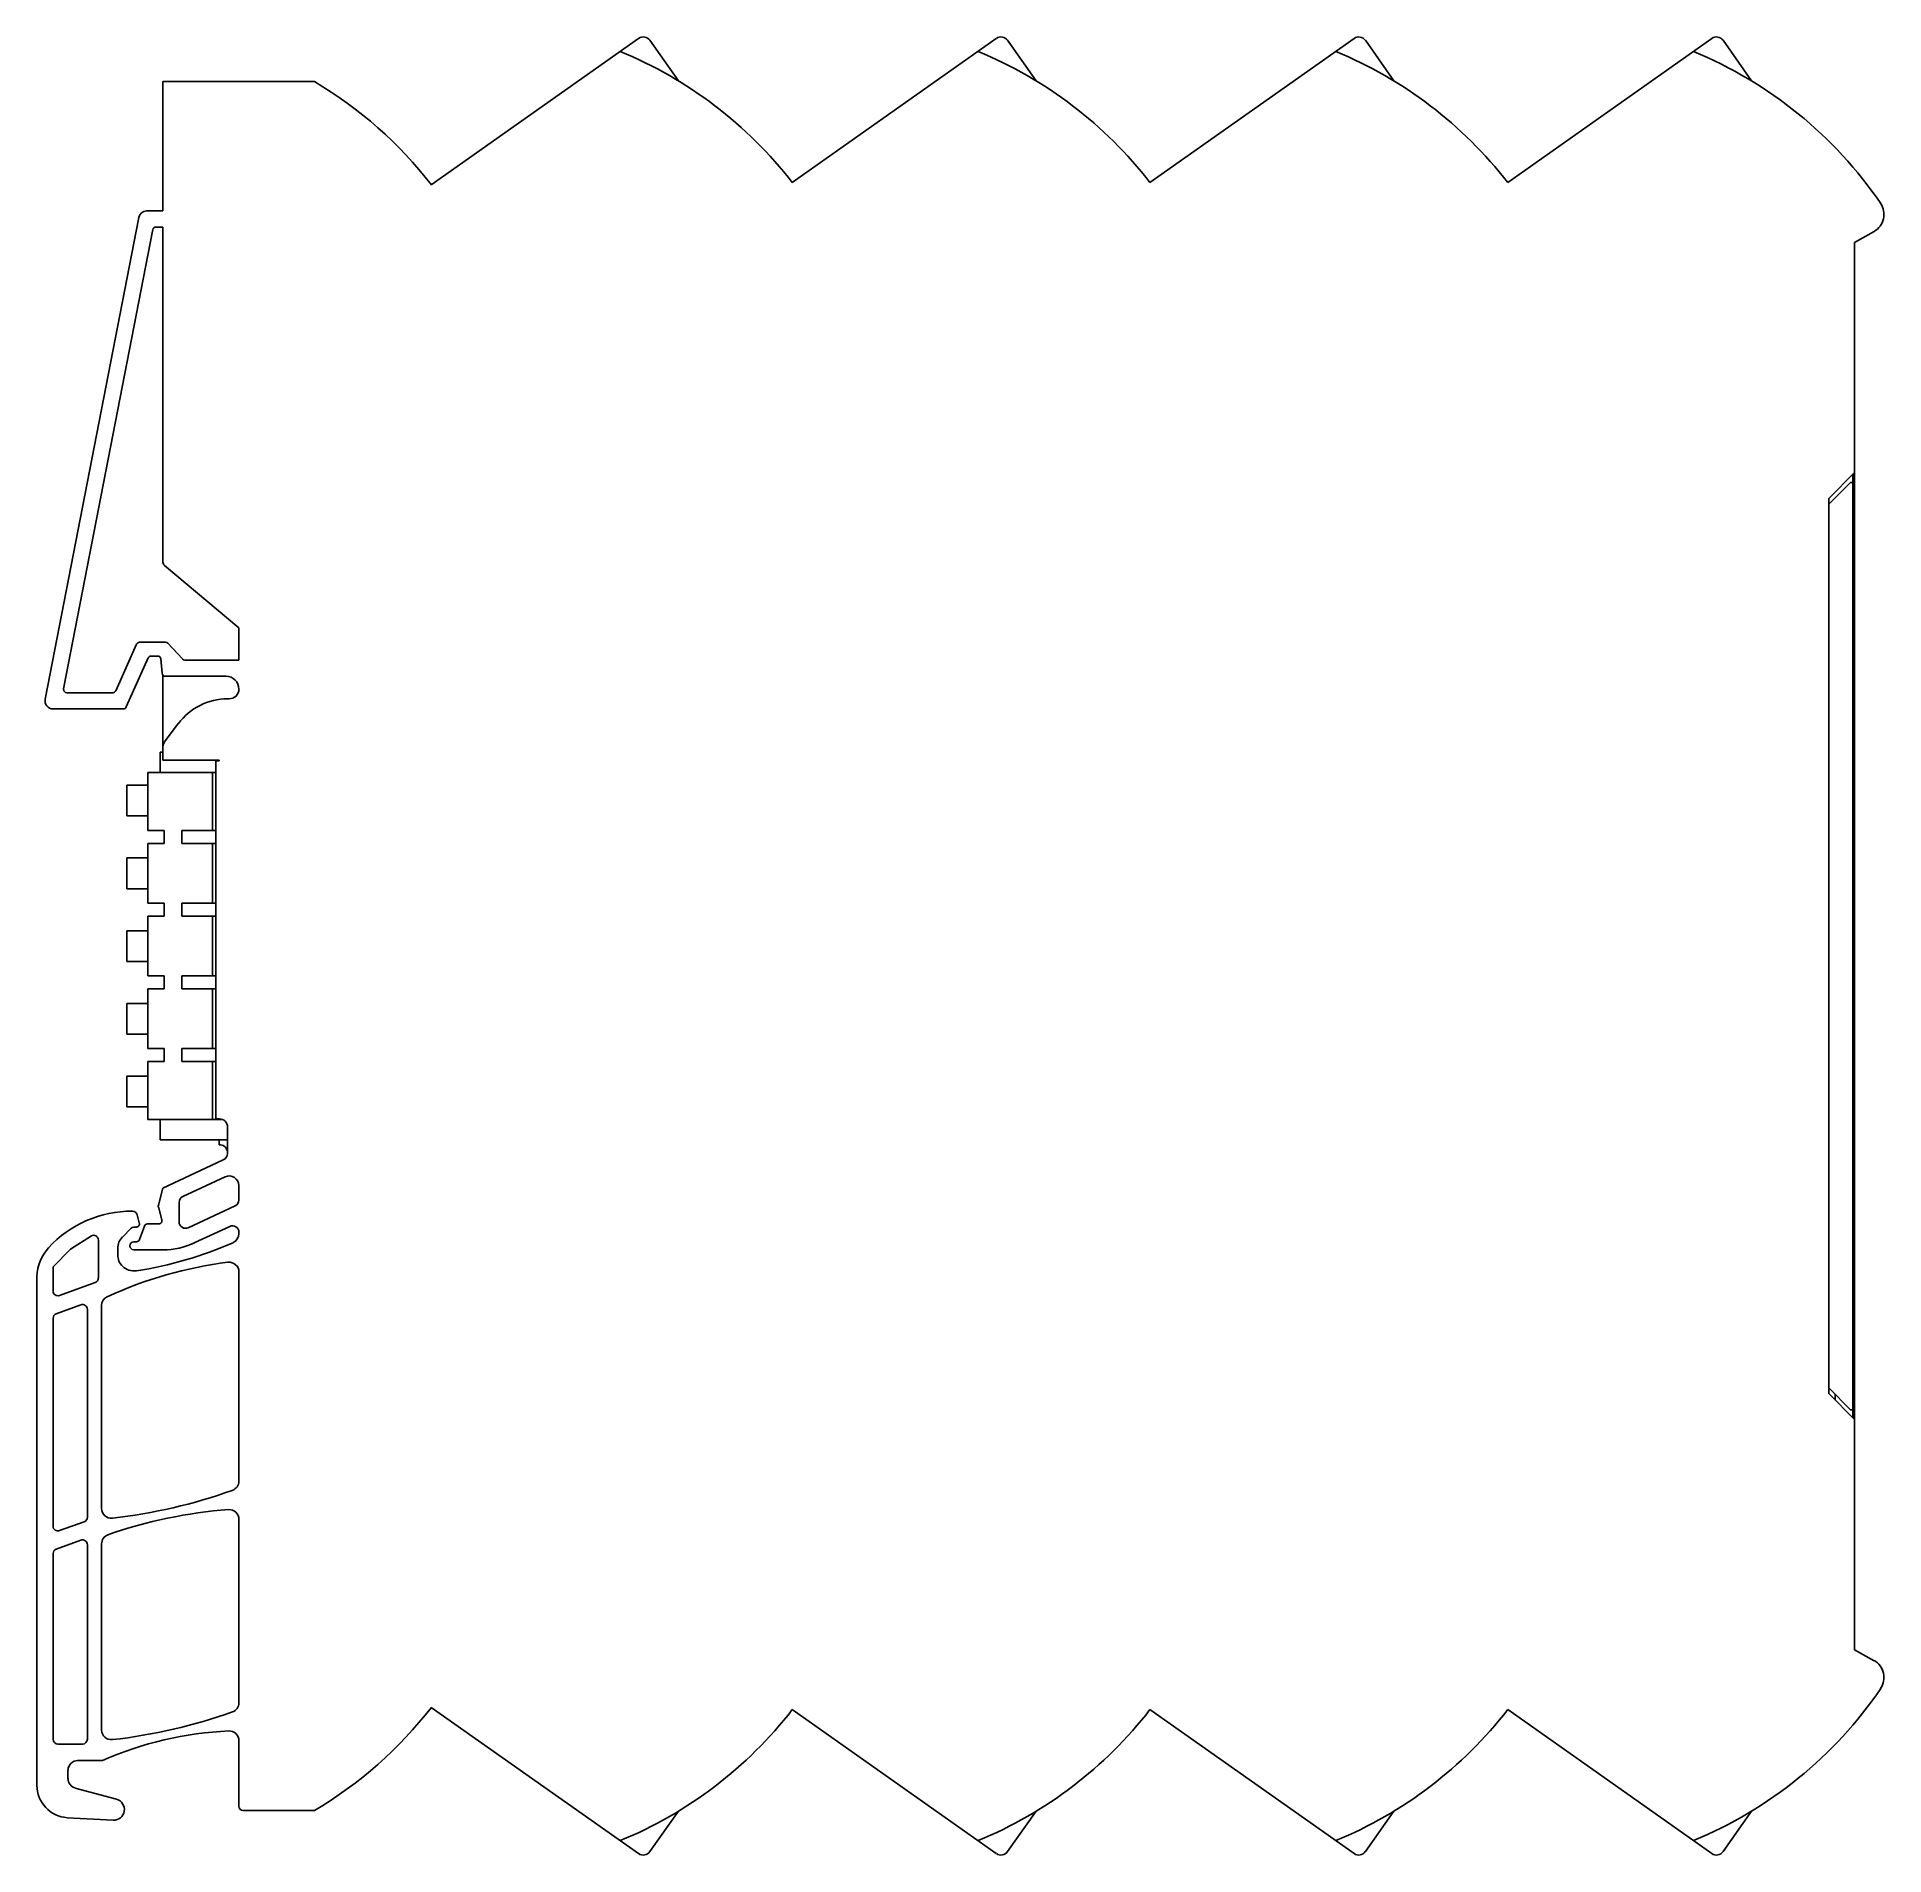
# Model space of a CAD drawing. Header units: millimetres. Extents: x 0 to 114, y 0 to 113.
import ezdxf

# ---------------------------------------------------------------- set-up
doc = ezdxf.new("R2010")
doc.units = ezdxf.units.MM

msp = doc.modelspace()

# ---------------------------------------------------------------- linework, layer by layer
at = {"color": 7, "linetype": 'Continuous', "lineweight": 25}
for p, q in [((24.41, 103.38), (37.24, 112.44)), ((37.94, 112.32), (39.71, 109.81)), ((46.75, 103.52), (59.38, 112.44)), ((60.08, 112.32), (61.85, 109.81)), ((68.89, 103.52), (81.52, 112.44)), ((82.22, 112.32), (83.99, 109.81)), ((91.03, 103.52), (103.66, 112.44)), ((104.36, 112.32), (106.13, 109.81)), ((7.8, 101.76), (7.8, 109.76)), ((17.17, 109.76), (7.8, 109.76)), ((7.8, 101.76), (6.79, 101.76)), ((0.51, 71.54), (6.3, 101.36)), ((7.37, 100.76), (7.8, 100.76)), ((7.8, 80.01), (7.8, 100.76)), ((7.17, 100.6), (1.65, 72.18)), ((112.5, 99.81), (113.71, 100.49)), ((112.5, 12.71), (112.5, 99.81)), ((110.9, 83.96), (112.5, 85.56)), ((110.9, 83.61), (112.25, 84.96)), ((112.5, 84.96), (112.25, 84.96)), ((112.4, 85.46), (112.4, 27.06)), ((110.9, 28.56), (110.9, 83.96)), ((12.5, 75.95), (7.89, 79.82)), ((12.5, 73.96), (12.5, 75.95)), ((6.17, 74.94), (4.89, 72.06)), ((7.95, 75.06), (6.35, 75.06)), ((9, 74.03), (8.1, 75)), ((5.53, 71.06), (6.88, 74.09)), ((7.07, 74.21), (7.47, 74.21)), ((7.67, 74.03), (7.75, 73.15)), ((9.15, 73.96), (12.5, 73.96)), ((7.8, 67.76), (7.8, 73.03)), ((7.95, 72.96), (11.7, 72.96)), ((1, 70.94), (5.35, 70.94)), ((4.7, 71.94), (1.85, 71.94)), ((11.9, 71.56), (11.8, 71.56)), ((8.75, 70.03), (7.9, 68.89)), ((7.8, 68.26), (7.62, 68.26)), ((7.62, 68.26), (7.62, 67.01)), ((7.8, 67.76), (11.27, 67.76)), ((11.07, 67.72), (11.07, 45.56)), ((11.27, 67.72), (11.07, 67.72)), ((11.27, 67.72), (11.27, 67.76)), ((6.87, 63.41), (6.87, 67.01)), ((11.07, 67.01), (6.87, 67.01)), ((10.87, 63.41), (10.87, 67.01)), ((5.57, 66.21), (5.57, 64.31)), ((6.87, 66.21), (5.57, 66.21)), ((6.87, 64.31), (5.57, 64.31)), ((6.87, 63.41), (7.87, 63.41)), ((7.87, 63.41), (7.87, 62.61)), ((8.97, 63.41), (11.07, 63.41)), ((8.97, 62.61), (8.97, 63.41)), ((6.87, 58.91), (6.87, 62.61)), ((6.87, 62.61), (7.87, 62.61)), ((8.97, 62.61), (11.07, 62.61)), ((10.87, 62.61), (10.87, 58.91)), ((5.57, 61.71), (5.57, 59.81)), ((6.87, 61.71), (5.57, 61.71)), ((6.87, 59.81), (5.57, 59.81)), ((6.87, 58.91), (7.87, 58.91)), ((7.87, 58.91), (7.87, 58.11)), ((8.97, 58.91), (11.07, 58.91)), ((8.97, 58.11), (8.97, 58.91)), ((5.57, 57.21), (5.57, 55.31)), ((6.87, 57.21), (5.57, 57.21)), ((6.87, 54.41), (6.87, 58.11)), ((6.87, 58.11), (7.87, 58.11)), ((8.97, 58.11), (11.07, 58.11)), ((10.87, 58.11), (10.87, 54.41)), ((6.87, 55.31), (5.57, 55.31)), ((6.87, 54.41), (7.87, 54.41)), ((7.87, 54.41), (7.87, 53.61)), ((8.97, 54.41), (11.07, 54.41)), ((8.97, 53.61), (8.97, 54.41)), ((5.57, 52.71), (5.57, 50.81)), ((6.87, 52.71), (5.57, 52.71)), ((6.87, 49.91), (6.87, 53.61)), ((6.87, 53.61), (7.87, 53.61)), ((8.97, 53.61), (11.07, 53.61)), ((10.87, 53.61), (10.87, 49.91)), ((6.87, 50.81), (5.57, 50.81)), ((6.87, 49.91), (7.87, 49.91)), ((7.87, 49.91), (7.87, 49.11)), ((8.97, 49.91), (11.07, 49.91)), ((8.97, 49.11), (8.97, 49.91)), ((5.57, 48.21), (5.57, 46.31)), ((6.87, 48.21), (5.57, 48.21)), ((6.87, 45.52), (6.87, 49.11)), ((6.87, 49.11), (7.87, 49.11)), ((8.97, 49.11), (11.07, 49.11)), ((10.87, 49.11), (10.87, 45.52)), ((6.87, 46.31), (5.57, 46.31)), ((6.87, 45.52), (11.49, 45.52)), ((7.62, 44.26), (7.62, 45.52)), ((11.3, 45.56), (11.07, 45.56)), ((11.8, 43.46), (11.8, 45.06)), ((7.62, 44.26), (11.8, 44.26)), ((11.27, 43.96), (11.27, 44.26)), ((7.8, 41.28), (11.49, 43)), ((7.52, 40.23), (7.8, 41.28)), ((9.03, 40.75), (11.64, 41.97)), ((12.5, 40.54), (12.5, 41.43)), ((7.73, 39.32), (7.52, 40.11)), ((8.8, 39.19), (8.8, 40.39)), ((12.27, 40.18), (9.37, 38.82)), ((6.2, 39.63), (6.33, 39.12)), ((6.35, 38.1), (6.65, 38.93)), ((6.84, 39.06), (7.54, 39.06)), ((11.93, 38.91), (9.74, 37.89)), ((3.8, 35.72), (3.8, 38.07)), ((5.84, 38.8), (5.29, 38.25)), ((6.14, 38.86), (5.98, 38.86)), ((6, 37.96), (6.16, 37.96)), ((12.5, 38.45), (12.5, 38.55)), ((5, 37.55), (5, 37.15)), ((7.8, 37.46), (6, 37.46)), ((0, 35.81), (0, 4.31)), ((1, 36.4), (1, 34.92)), ((1.4, 34.64), (3.6, 35.44)), ((12.5, 23.14), (12.5, 36.09)), ((1, 33.22), (1, 20.36)), ((2.72, 34.06), (1.2, 33.5)), ((3.12, 20.91), (3.12, 33.77)), ((4, 21.45), (4, 34.01)), ((110.9, 28.91), (112.25, 27.56)), ((112.5, 26.96), (110.9, 28.56)), ((111.3, 28.16), (111.3, 28.51)), ((112.25, 27.56), (112.5, 27.56)), ((1.4, 20.08), (2.93, 20.63)), ((12.5, 9.42), (12.5, 20.78)), ((2.72, 19.49), (1.2, 18.94)), ((1, 18.66), (1, 7.17)), ((3.12, 7.17), (3.12, 19.21)), ((4, 7.74), (4, 19.26)), ((113.71, 12.03), (112.5, 12.71)), ((24.41, 9.14), (37.24, 0.09)), ((46.75, 9.01), (59.38, 0.09)), ((68.89, 9.01), (81.52, 0.09)), ((91.03, 9.01), (103.66, 0.09)), ((1.3, 6.87), (2.82, 6.87)), ((12.5, 3.01), (12.5, 7.08)), ((4.06, 5.85), (2.52, 5.85)), ((1.92, 4.72), (1.92, 5.25)), ((4.92, 3.46), (2.37, 4.15)), ((4.72, 2.16), (1.87, 2.31)), ((17.17, 2.76), (12.75, 2.76)), ((37.94, 0.21), (39.71, 2.72)), ((60.08, 0.21), (61.85, 2.72)), ((82.22, 0.21), (83.99, 2.72)), ((104.36, 0.21), (106.13, 2.72))]:
    msp.add_line(p, q, dxfattribs=at)
at = {"color": 7, "linetype": 'Continuous', "lineweight": 25, "flags": 128}
msp.add_lwpolyline([(1, 36.4), (2.08, 37.5), (3.37, 38.33)], dxfattribs=at)
at = {"color": 7, "linetype": 'Continuous', "lineweight": 25}
for centre, radius, start, end in [((37.53, 112.03), 0.5, 35.2, 125.2), ((59.67, 112.03), 0.5, 35.2, 125.2), ((81.81, 112.03), 0.5, 35.2, 125.2), ((103.95, 112.03), 0.5, 35.2, 125.2), ((26.2, 87.59), 26, 37.7791, 67.6018), ((48.34, 87.59), 26, 37.7791, 67.6018), ((70.48, 87.59), 26, 37.7791, 67.6018), ((92.62, 87.59), 26, 34.223, 67.6016), ((4.06, 87.59), 25.76, 37.8032, 59.3881), ((6.79, 101.26), 0.5, 90, 169), ((113.12, 101.54), 1.2, 299.2494, 34.3014), ((7.37, 100.56), 0.2, 90, 169), ((8.05, 80.01), 0.249, 179.9339, 230.0661), ((6.35, 74.86), 0.2, 90, 156), ((7.95, 74.86), 0.2, 42.9453, 90.0547), ((7.07, 74.01), 0.2, 90, 156), ((7.47, 74.01), 0.2, 5, 90), ((9.15, 74.16), 0.2, 222.9453, 270.0547), ((1.85, 72.14), 0.2, 169, 270), ((4.7, 72.14), 0.2, 270.0022, 335.9992), ((7.95, 73.16), 0.2, 185.001, 269.999), ((11.7, 72.16), 0.8, 0, 90), ((11.9, 72.16), 0.6, 270, 0), ((1, 71.44), 0.5, 169, 270), ((5.35, 71.14), 0.2, 270.0071, 335.9929), ((11.8, 67.76), 3.8, 90, 143.3183), ((8.3, 68.59), 0.5, 143.3183, 180), ((11.3, 45.06), 0.5, 0.031, 89.969), ((11.3, 43.46), 0.5, 292.8283, 93.4114), ((11.9, 41.43), 0.6, 360, 115), ((7.71, 40.16), 0.205, 161.9603, 194.8248), ((9.2, 40.39), 0.4, 115, 180), ((12.1, 40.54), 0.4, 295, 360), ((5.87, 32.85), 7, 89.691, 137.4157), ((5.91, 39.55), 0.3, 14.9997, 89.234), ((6.14, 39.07), 0.203, 270.3713, 322.1287), ((6.14, 39.06), 0.203, 322.8713, 14.6287), ((6.84, 38.86), 0.2, 90.0031, 159.9661), ((7.54, 39.26), 0.2, 270.0018, 14.9982), ((9.2, 39.19), 0.4, 180, 295), ((12.1, 38.55), 0.4, 0.0001, 114.9999), ((3.5, 38.06), 0.3, 0.1241, 116.476), ((6, 37.55), 1, 135, 180), ((6, 37.71), 0.25, 90.0109, 269.9946), ((5.98, 38.66), 0.2, 90.0113, 134.9887), ((6.16, 38.16), 0.2, 270.0003, 340.0166), ((2.2, 60.85), 25.01, 279.1119, 293.4139), ((7.8, 42.06), 4.6, 270.0021, 294.9979), ((11.9, 38.46), 0.601, 293.4454, 359.9619), ((2.73, 35.74), 2.73, 137.4373, 178.6122), ((15, 11.39), 25.5, 97.1575, 114.6878), ((6, 37.15), 1, 180, 225), ((11.9, 36.09), 0.6, 360, 97.1575), ((3.5, 35.72), 0.299, 289.9302, 0.0698), ((6, 37.15), 1, 224.9961, 279.1108), ((1.3, 34.92), 0.3, 180.0926, 289.9074), ((4.6, 34.01), 0.6, 114.6878, 180), ((1.3, 33.22), 0.299, 109.9302, 180.0698), ((2.82, 33.77), 0.3, 0.0926, 109.9074), ((11.9, 23.14), 0.6, 288.3711, 0), ((1, 53.66), 33.01, 276.3805, 289.6281), ((2.82, 20.91), 0.299, 289.9302, 0.0698), ((4.6, 21.45), 0.6, 180, 276.3805), ((14, -7.56), 29.02, 94.2106, 109.3259), ((11.9, 20.78), 0.6, 0, 92.2695), ((1.3, 20.36), 0.3, 180.0926, 289.9074), ((2.82, 19.21), 0.3, 0.0926, 109.9074), ((4.6, 19.26), 0.6, 109.3259, 180), ((1.3, 18.66), 0.299, 109.9302, 180.0698), ((113.12, 10.99), 1.2, 325.7863, 60.7447), ((92.62, 24.93), 26, 292.3983, 325.7808), ((11.9, 9.42), 0.6, 289.6514, 360), ((1, 39.95), 33.01, 276.3805, 289.6514), ((4.06, 24.93), 25.76, 300.6119, 322.1968), ((26.2, 24.93), 26, 292.3982, 322.2209), ((48.34, 24.93), 26, 292.3982, 322.2209), ((70.48, 24.93), 26, 292.3982, 322.2209), ((1.3, 7.17), 0.3, 180.032, 269.968), ((2.82, 7.17), 0.3, 270.032, 359.968), ((4.6, 7.74), 0.6, 180, 276.3805), ((12.91, -14.29), 22, 92.7102, 113.7121), ((11.9, 7.08), 0.6, 0.0358, 92.6384), ((2.53, 5.25), 0.6, 90.0462, 179.9538), ((2.53, 4.73), 0.6, 180.0343, 254.9657), ((2, 4.31), 2, 179.9996, 266.3713), ((4.75, 2.82), 0.66, 267.0076, 75.0003), ((12.75, 3.01), 0.25, 180.0315, 269.9685), ((37.53, 0.5), 0.5, 234.8, 324.8), ((59.67, 0.5), 0.5, 234.8, 324.8), ((81.81, 0.5), 0.5, 234.8, 324.8), ((103.95, 0.5), 0.5, 234.8, 324.8)]:
    msp.add_arc(centre, radius, start, end, dxfattribs=at)

doc.saveas('drawing.dxf')
